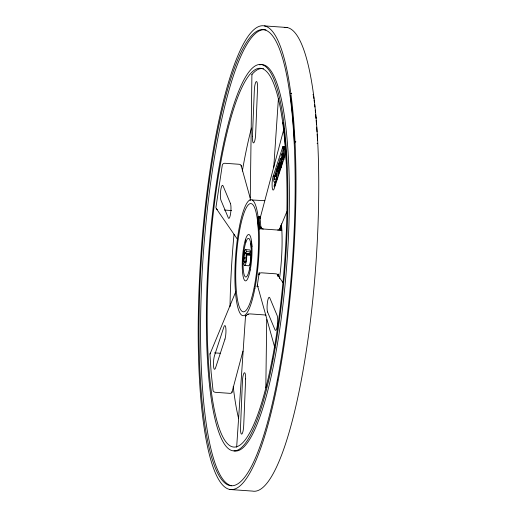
<?xml version="1.0" encoding="UTF-8"?>
<svg xmlns="http://www.w3.org/2000/svg" width="517" height="517" viewBox="0 0 517 517"><rect width="100%" height="100%" fill="white"/><g stroke="black" fill="none" stroke-linecap="round" stroke-linejoin="round"><path stroke-width="0.78" d="M244.761 265.492L248.826 265.777A7.393 1.473 -86 0 0 250.732 257.977L250.887 254.829L250.234 253.905L246.176 253.621L246.822 254.545L246.674 257.686A7.393 1.473 -86 0 1 244.069 264.73L243.875 263.521L244.444 261.802L245.795 261.893M250.228 200.635L251.908 74.622M265.822 387.795L266.733 319.571M236.65 447.205L245.53 315.809C244.489 316.637 249.679 312.959 247.798 314.388A2.327 0.627 0.8 0 1 250.558 313.942L264.95 314.956A2.327 0.627 0.8 0 1 266.022 315.118M273.745 167.54L278.404 98.637M246.066 261.641L244.037 261.499L244.289 257.821L246.318 257.964M246.176 253.621L246.118 257.337A4.556 0.905 -86 0 1 244.573 262.403L244.444 261.802M286.722 162.978A0.775 0.388 -2.7 0 1 286.47 162.719A190.443 37.883 -86 0 0 283.277 124.778L283.032 122.813M251.533 248.018A0.775 0.388 -2.7 0 1 251.275 247.753L251.268 247.514A19.95 3.968 -86 0 0 250.919 243.585L250.932 243.436M294.49 143.526A0.775 0.388 -2.7 0 1 294.451 143.422L294.347 141.044A229.193 45.586 -86 0 0 290.373 95.807L290.341 95.348M277.926 275.916L278.172 273.984L277.9 276.227A2.327 2.21 -34.5 0 0 277.894 275.639M260.213 217.922L283.995 128.571M231.971 392.313L242.932 351.133M282.353 148.25C285.63 141.283 284.654 159.191 283.458 160.335L274.152 188.776A7.749 1.545 -86 0 1 272.175 187.083A7.749 1.545 -86 0 1 273.099 176.549L282.353 148.25L284.757 148.418M278.76 162.984L277.319 167.379L278.049 175.832L279.49 171.431L279.348 169.822L278.443 172.594L278.256 170.461L279.096 167.902L278.954 166.293L278.12 168.852L277.991 167.366L278.902 164.593L278.76 162.984L280.136 163.081M280.195 158.596L279.613 160.38L279.619 171.024L280.143 167.256L280.809 165.207L281.093 166.532L281.642 164.845L280.195 158.596L281.571 158.693M283.116 153.963L281.739 153.866L281.125 155.753L281.855 164.199L282.36 162.661L281.875 157.058L282.573 159.495L283.949 159.591M284.673 149.2L283.303 149.103L282.683 150.99L282.573 156.593L281.739 153.866M276.608 171.586L277.241 169.666L277.099 168.057L275.309 173.531L275.445 175.147L276.078 173.221L276.666 180.065L277.202 178.43L276.608 171.586L277.984 171.683M275.328 176.439L275.206 174.365C273.997 176.362 272.905 181.325 274.456 182.327C276.66 179.418 273.37 186.049 274.243 186.831C275.509 184.789 276.673 179.78 275.122 178.572C273.68 182.068 274.107 174.481 276.698 176.536M282.573 159.495L283.012 153.581L283.497 159.178L284.027 157.556L283.303 149.103M316.158 117.805L315.984 118.328L315.641 114.574M244.289 257.821L244.108 258.377L244.089 257.776A4.556 0.905 -86 0 1 245.64 252.71L245.769 253.311L249.827 253.601L250.396 251.876L250.202 250.674A7.393 1.473 -86 0 0 249.511 249.905L245.446 249.621M245.769 253.311L246.331 251.592L246.144 250.383A7.393 1.473 -86 0 0 243.539 257.427L243.384 260.568L244.037 261.499M210.005 353.996L235.655 292.002M279.813 228.688L286.838 211.712M251.365 241.801L251.43 241.659A0.775 0.549 -7.6 0 1 251.54 241.536M251.773 246.493L251.837 246.396A0.775 0.388 -2.7 0 1 251.953 246.312M258.733 222.568L257.996 216.978A0.775 0.549 -7.6 0 1 258.112 216.849M259.133 228.566L259.036 229.005A0.775 0.388 -2.7 0 1 259.153 228.915M252.134 199.989L264.82 200.693M261.57 68.477C257.569 68.651 254.461 71.617 251.953 74.448A2.327 0.666 0.5 0 0 252.018 74.797M262.914 68.502L263.508 68.535M264.426 25.902A232.488 46.246 -86 0 1 278.133 380.628A232.488 46.246 -86 0 1 198.845 366.566A232.488 46.246 -86 0 1 264.426 25.902L287.155 27.504M283.154 146.518L284.757 146.628M283.058 146.634L284.66 146.75M282.954 146.783L284.557 146.899M282.851 146.964L284.453 147.074M282.747 147.171L284.35 147.28M282.65 147.397L284.247 147.513M282.547 147.662L284.951 147.83M282.45 147.94L284.854 148.114M278.902 164.593L280.272 164.69M280.143 167.256L281.513 167.353M278.256 170.461L279.632 170.558M273.241 176.097L274.844 176.213M275.374 176.297L276.744 176.394M273.144 176.394L274.747 176.51M224.384 210.044L231.584 210.555M258.261 216.746A0.775 0.549 -7.6 0 1 258.836 216.623L259.973 216.701L261.02 228.85L260.93 226.84A2.327 1.958 22.5 0 0 263.295 229.012M259.301 228.844A0.775 0.388 -2.7 0 1 259.889 228.773L281.099 230.265A0.775 0.388 -2.7 0 1 281.7 230.705L281.507 227.312M246.331 251.592L250.396 251.876M246.822 254.545L250.887 254.829M246.674 254.991L250.739 255.282M214.516 352.859L220.113 353.253M229.845 489.496L252.574 491.098A232.488 46.246 -86 0 0 316.158 260.135A232.488 46.246 -86 0 0 284.247 27.453M246.312 315.887L245.53 315.809M277.422 274.592L282.864 282.495M216.461 208.823L237.762 239.772M258.481 229.806L258.442 229.703A54.821 10.902 -86 0 0 257.485 218.898A0.775 0.549 -7.6 0 0 257.531 219.04M241.109 165.446L250.15 197.921M257.453 285.339L274.889 347.947M249.698 253L249.827 253.601M258.836 216.623L258.881 216.901A58.124 11.561 -86 0 1 259.87 228.417L259.889 228.773M231.965 391.686L231.991 391.899A2.327 1.551 14.5 0 1 229.949 393.347L215.55 392.332A2.327 1.551 14.5 0 1 213.056 390.568L211.136 372.343L209.954 354.507A2.327 1.919 21.3 0 1 210.542 353.156M313.593 96.156L313.916 98.495M259.973 216.701L260.193 218.336A2.327 1.583 14.9 0 1 260.704 217.23M251.43 241.659L251.501 242.221A22.677 4.511 -86 0 1 251.798 245.581L251.837 246.396M314.11 100.052L314.368 102.36M314.627 104.673L314.892 106.987M315.234 110.069L315.441 112.325M316.158 120.371L316.507 124.752M245.549 239.319L245.814 242.383M280.796 225.347L281.099 230.265M316.675 127.104L317.005 131.803M279.852 228.178L279.962 230.181L279.865 228.171A2.327 1.958 22.5 0 1 277.694 230.026M317.16 134.174L317.503 140.566M259.676 64.851A193.675 38.523 -86 0 1 287.336 256.807A193.675 38.523 -86 0 1 233.981 450.856M290.367 95.632A0.775 0.549 -7.6 0 1 290.328 95.496M294.948 142.162A0.775 0.388 -2.7 0 1 295.129 141.975M295.285 141.904A0.775 0.388 -2.7 0 1 295.866 141.826M317.076 143.319A0.775 0.388 -2.7 0 1 317.567 143.474M281.261 224.152A0.775 0.472 -4.9 0 1 281.28 224.397L281.435 223.926A58.124 11.561 -86 0 1 279.51 278.45M312.875 94.773A0.775 0.549 -7.6 0 1 313.237 94.87M290.761 93.771A0.775 0.549 -7.6 0 1 290.935 93.506M291.265 93.325A0.775 0.549 -7.6 0 1 291.666 93.28M283.064 123.091A0.775 0.549 -7.6 0 1 283.019 122.956M250.958 243.72A0.775 0.549 -7.6 0 1 250.919 243.585M238.634 418.673A189.855 37.767 -86 0 1 233.219 386.529M230.013 306.691A189.855 37.767 -86 0 1 234.033 234.285M242.337 171.062A189.855 37.767 -86 0 1 251.449 128.029M231.332 485.683A228.617 45.47 -86 0 1 203.756 248.244A228.617 45.47 -86 0 1 265.964 29.934M277.732 275.083A2.327 2.21 -34.5 0 0 275.897 273.823L261.505 272.808A2.327 2.21 -34.5 0 0 258.959 274.895L259.23 272.653L257.104 286.825L257.472 284.815A2.327 1.99 -15.6 0 0 257.589 285.843M258.287 286.631A2.327 1.99 -15.6 0 1 257.88 286.282M217.411 209.475A2.327 2.223 -36.7 0 1 215.977 207.181L222.291 165.162A2.327 2.023 -17 0 1 224.921 163.275L239.319 164.29A2.327 2.023 -17 0 1 241.232 166.493M252.451 136.236L252.432 136.721A7.749 1.545 -86 0 0 253.737 142.879A7.749 1.545 -86 0 0 255.631 134.679L257.537 88.213A7.749 1.545 -86 0 0 256.199 81.608A7.749 1.545 -86 0 0 254.319 90.74L252.451 136.236M245.627 378.948L243.74 424.929A7.749 1.545 -86 0 1 241.859 434.06A7.749 1.545 -86 0 1 240.521 427.456L242.428 380.99A7.749 1.545 -86 0 1 244.321 372.783A7.749 1.545 -86 0 1 245.627 378.948M230.479 203.595L230.511 203.737A7.749 1.545 -86 0 1 230.588 213.631A7.749 1.545 -86 0 1 228.372 218L220.992 200.318A7.749 1.545 -86 0 1 220.727 190.282A7.749 1.545 -86 0 1 223.06 185.855L230.479 203.595M267.586 312.035L274.999 329.814A7.749 1.545 -86 0 0 277.338 325.387A7.749 1.545 -86 0 0 277.067 315.344L269.693 297.663A7.749 1.545 -86 0 0 267.47 302.038A7.749 1.545 -86 0 0 267.554 311.932L267.586 312.035M224.966 339.113L215.705 367.413A7.749 1.545 -86 0 1 213.553 366.508A7.749 1.545 -86 0 1 214.555 355.47L223.906 326.886A7.749 1.545 -86 0 1 225.884 328.579A7.749 1.545 -86 0 1 224.966 339.113M280.563 164.038L280.13 165.362L280.104 161.911L280.563 164.038M272.737 361.241A193.675 38.523 -86 0 0 261.809 64.651A193.675 38.523 -86 0 0 206.865 347.204A193.675 38.523 -86 0 0 272.737 361.241M254.887 288.434A58.124 11.561 -86 0 0 251.456 199.749A58.124 11.561 -86 0 0 235.061 284.919A58.124 11.561 -86 0 0 254.887 288.434M254.37 286.386A54.246 10.792 -86 0 0 251.172 203.614A54.246 10.792 -86 0 0 235.868 283.103A54.246 10.792 -86 0 0 254.37 286.386M250.234 269.99A23.252 4.627 -86 0 0 248.864 234.518A23.252 4.627 -86 0 0 242.305 268.588A23.252 4.627 -86 0 0 250.234 269.99M249.717 267.942A19.375 3.852 -86 0 0 248.58 238.382A19.375 3.852 -86 0 0 243.113 266.772A19.375 3.852 -86 0 0 249.717 267.942M277.358 379.917A228.617 45.47 -86 0 0 264.452 29.824A228.617 45.47 -86 0 0 199.601 363.354A228.617 45.47 -86 0 0 277.358 379.917M272.285 358.94A189.855 37.767 -86 0 0 261.453 68.444A189.855 37.767 -86 0 0 207.666 345.718A189.855 37.767 -86 0 0 272.285 358.94"/></g></svg>
